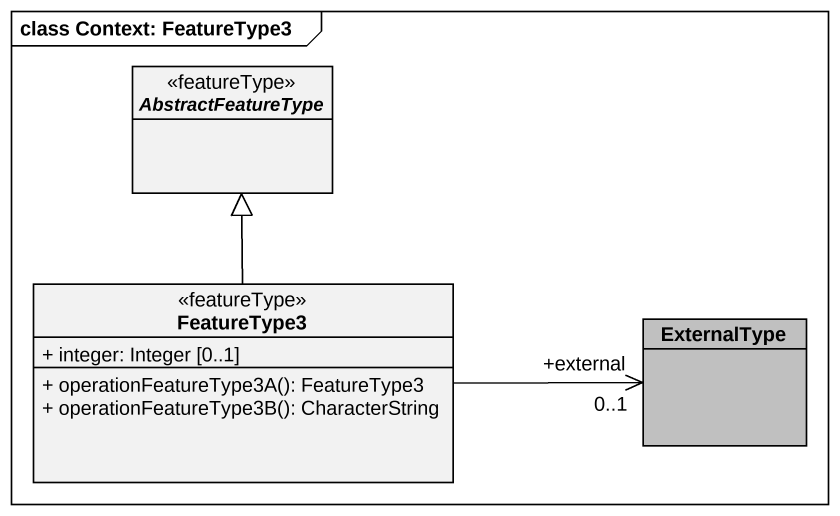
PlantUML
@startuml
mainframe class Context: FeatureType3
hide circle
hide empty members
skinparam classAttributeIconSize 0
abstract class AbstractFeatureType <<featureType>>
class FeatureType3 <<featureType>> {
  + integer: Integer [0..1]
  + operationFeatureType3A(): FeatureType3
  + operationFeatureType3B(): CharacterString
}
class ExternalType #C0C0C0
FeatureType3 -up-|> AbstractFeatureType
FeatureType3 -right-> "+external\n0..1" ExternalType
@enduml
